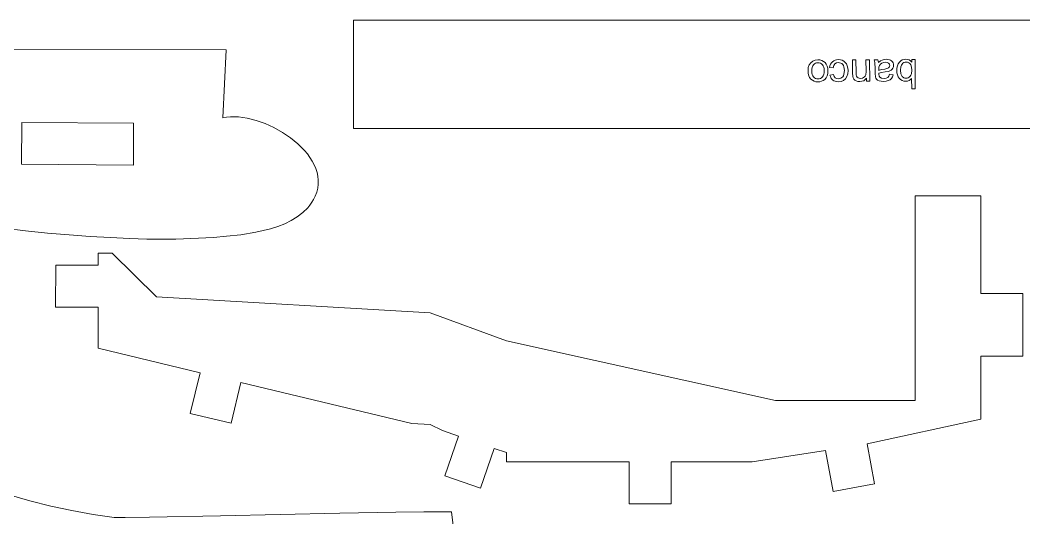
# Model space of a CAD drawing. Header units: centimetres. Extents: x -43.9 to 43.9, y -33.6 to 33.6.
# Drawn here: x 15.7 to 22.96, y -15.05 to -11.45 of the extents above; entities that cross this region are included whole.
import ezdxf

# ---------------------------------------------------------------- set-up
doc = ezdxf.new("R2010")
doc.units = ezdxf.units.CM
doc.header["$MEASUREMENT"] = 0
doc.layers.add('Camada 1', color=7, linetype='Continuous')

msp = doc.modelspace()

# ---------------------------------------------------------------- linework, layer by layer
at = {"layer": 'Camada 1', "color": 3, "lineweight": 9}
for points in [[(18.10866, -11.44953), (18.10866, -11.44953), (26.05467, -11.44955), (26.05467, -11.44955)], [(18.10866, -12.23492), (18.10866, -12.23492), (18.10866, -11.44953), (18.10866, -11.44953)], [(17.1878, -11.66483), (17.1878, -11.66483), (14.66732, -11.66026), (14.66732, -11.66026)], [(17.16448, -12.15666), (17.16448, -12.15666), (17.1878, -11.66483), (17.1878, -11.66483)], [(17.19102, -12.152), (17.19102, -12.152), (17.16448, -12.15666), (17.16448, -12.15666)], [(17.21891, -12.14952), (17.21891, -12.14952), (17.19102, -12.152), (17.19102, -12.152)], [(17.24794, -12.14912), (17.24794, -12.14912), (17.21891, -12.14952), (17.21891, -12.14952)], [(17.27798, -12.15077), (17.27798, -12.15077), (17.24794, -12.14912), (17.24794, -12.14912)], [(17.34032, -12.15982), (17.34032, -12.15982), (17.27798, -12.15077), (17.27798, -12.15077)], [(17.40461, -12.17611), (17.40461, -12.17611), (17.34032, -12.15982), (17.34032, -12.15982)], [(17.46946, -12.19906), (17.46946, -12.19906), (17.40461, -12.17611), (17.40461, -12.17611)], [(17.53353, -12.22807), (17.53353, -12.22807), (17.46946, -12.19906), (17.46946, -12.19906)], [(17.59546, -12.26258), (17.59546, -12.26258), (17.53353, -12.22807), (17.53353, -12.22807)], [(17.65389, -12.30199), (17.65389, -12.30199), (17.59546, -12.26258), (17.59546, -12.26258)], [(26.05467, -12.23492), (26.05467, -12.23492), (18.10866, -12.23492), (18.10866, -12.23492)], [(17.70746, -12.34575), (17.70746, -12.34575), (17.65389, -12.30199), (17.65389, -12.30199)], [(17.73201, -12.36906), (17.73201, -12.36906), (17.70746, -12.34575), (17.70746, -12.34575)], [(17.75483, -12.39325), (17.75483, -12.39325), (17.73201, -12.36906), (17.73201, -12.36906)], [(17.77577, -12.41822), (17.77577, -12.41822), (17.75483, -12.39325), (17.75483, -12.39325)], [(17.79464, -12.44392), (17.79464, -12.44392), (17.77577, -12.41822), (17.77577, -12.41822)], [(17.81128, -12.47026), (17.81128, -12.47026), (17.79464, -12.44392), (17.79464, -12.44392)], [(17.82552, -12.49719), (17.82552, -12.49719), (17.81128, -12.47026), (17.81128, -12.47026)], [(17.83719, -12.5246), (17.83719, -12.5246), (17.82552, -12.49719), (17.82552, -12.49719)], [(17.84612, -12.55245), (17.84612, -12.55245), (17.83719, -12.5246), (17.83719, -12.5246)], [(17.85214, -12.58067), (17.85214, -12.58067), (17.84612, -12.55245), (17.84612, -12.55245)], [(17.85509, -12.60917), (17.85509, -12.60917), (17.85214, -12.58067), (17.85214, -12.58067)], [(17.85479, -12.63787), (17.85479, -12.63787), (17.85509, -12.60917), (17.85509, -12.60917)], [(17.8327, -12.72454), (17.8327, -12.72454), (17.84376, -12.69563), (17.84376, -12.69563)], [(17.84376, -12.69563), (17.84376, -12.69563), (17.85107, -12.66671), (17.85107, -12.66671)], [(17.85107, -12.66671), (17.85107, -12.66671), (17.85479, -12.63787), (17.85479, -12.63787)], [(17.79402, -12.78933), (17.79402, -12.78933), (17.80841, -12.76898), (17.80841, -12.76898)], [(17.80841, -12.76898), (17.80841, -12.76898), (17.82132, -12.7474), (17.82132, -12.7474)], [(17.82132, -12.7474), (17.82132, -12.7474), (17.8327, -12.72454), (17.8327, -12.72454)], [(22.17233, -12.7223), (22.17233, -12.7223), (22.17172, -14.20436), (22.17172, -14.20436)], [(22.64695, -12.72245), (22.64695, -12.72245), (22.17233, -12.7223), (22.17233, -12.7223)], [(22.64664, -13.42817), (22.64664, -13.42817), (22.64695, -12.72245), (22.64695, -12.72245)], [(17.70288, -12.87402), (17.70288, -12.87402), (17.74285, -12.84341), (17.74285, -12.84341)], [(17.74285, -12.84341), (17.74285, -12.84341), (17.77824, -12.80849), (17.77824, -12.80849)], [(17.77824, -12.80849), (17.77824, -12.80849), (17.79402, -12.78933), (17.79402, -12.78933)], [(17.6117, -12.92369), (17.6117, -12.92369), (17.65894, -12.90068), (17.65894, -12.90068)], [(17.65894, -12.90068), (17.65894, -12.90068), (17.70288, -12.87402), (17.70288, -12.87402)], [(15.58028, -12.95655), (15.58028, -12.95655), (15.73844, -12.97529), (15.73844, -12.97529)], [(15.73844, -12.97529), (15.73844, -12.97529), (15.89697, -12.99141), (15.89697, -12.99141)], [(15.89697, -12.99141), (15.89697, -12.99141), (16.0536, -13.00497), (16.0536, -13.00497)], [(17.29428, -13.00322), (17.29428, -13.00322), (17.4023, -12.98572), (17.4023, -12.98572)], [(17.4023, -12.98572), (17.4023, -12.98572), (17.45644, -12.97408), (17.45644, -12.97408)], [(17.45644, -12.97408), (17.45644, -12.97408), (17.5098, -12.96007), (17.5098, -12.96007)], [(17.5098, -12.96007), (17.5098, -12.96007), (17.56177, -12.94338), (17.56177, -12.94338)], [(17.56177, -12.94338), (17.56177, -12.94338), (17.6117, -12.92369), (17.6117, -12.92369)], [(16.0536, -13.00497), (16.0536, -13.00497), (16.20604, -13.01604), (16.20604, -13.01604)], [(16.20604, -13.01604), (16.20604, -13.01604), (16.35198, -13.02468), (16.35198, -13.02468)], [(16.35198, -13.02468), (16.35198, -13.02468), (16.48916, -13.03095), (16.48916, -13.03095)], [(16.48916, -13.03095), (16.48916, -13.03095), (16.61528, -13.0349), (16.61528, -13.0349)], [(16.61528, -13.0349), (16.61528, -13.0349), (16.72804, -13.0366), (16.72804, -13.0366)], [(16.72804, -13.0366), (16.72804, -13.0366), (16.82517, -13.0361), (16.82517, -13.0361)], [(16.82517, -13.0361), (16.82517, -13.0361), (17.09705, -13.02401), (17.09705, -13.02401)], [(17.09705, -13.02401), (17.09705, -13.02401), (17.19083, -13.01512), (17.19083, -13.01512)], [(17.19083, -13.01512), (17.19083, -13.01512), (17.29428, -13.00322), (17.29428, -13.00322)], [(16.26279, -13.13773), (16.26279, -13.13773), (16.26224, -13.22378), (16.26224, -13.22378)], [(16.3639, -13.13776), (16.3639, -13.13776), (16.26279, -13.13773), (16.26279, -13.13773)], [(16.68403, -13.45399), (16.68403, -13.45399), (16.3639, -13.13776), (16.3639, -13.13776)], [(15.95583, -13.22368), (15.95583, -13.22368), (15.95539, -13.52821), (15.95539, -13.52821)], [(16.26224, -13.22378), (16.26224, -13.22378), (15.95583, -13.22368), (15.95583, -13.22368)], [(22.95009, -13.42827), (22.95009, -13.42827), (22.64664, -13.42817), (22.64664, -13.42817)], [(22.94989, -13.88344), (22.94989, -13.88344), (22.95009, -13.42827), (22.95009, -13.42827)], [(18.66319, -13.56857), (18.66319, -13.56857), (16.68403, -13.45399), (16.68403, -13.45399)], [(15.95539, -13.52821), (15.95539, -13.52821), (16.26177, -13.52831), (16.26177, -13.52831)], [(16.26177, -13.52831), (16.26177, -13.52831), (16.26171, -13.82493), (16.26171, -13.82493)], [(19.21561, -13.77147), (19.21561, -13.77147), (18.66319, -13.56857), (18.66319, -13.56857)], [(21.16026, -14.20404), (21.16026, -14.20404), (19.21561, -13.77147), (19.21561, -13.77147)], [(16.26171, -13.82493), (16.26171, -13.82493), (16.99974, -14.00366), (16.99974, -14.00366)], [(22.64625, -14.33851), (22.64625, -14.33851), (22.64645, -13.88335), (22.64645, -13.88335)], [(22.64645, -13.88335), (22.64645, -13.88335), (22.94989, -13.88344), (22.94989, -13.88344)], [(16.99974, -14.00366), (16.99974, -14.00366), (16.9289, -14.2987), (16.9289, -14.2987)], [(17.22417, -14.36872), (17.22417, -14.36872), (17.29479, -14.07451), (17.29479, -14.07451)], [(17.29479, -14.07451), (17.29479, -14.07451), (18.53093, -14.3701), (18.53093, -14.3701)], [(22.17172, -14.20436), (22.17172, -14.20436), (21.16026, -14.20404), (21.16026, -14.20404)], [(16.9289, -14.2987), (16.9289, -14.2987), (17.22417, -14.36872), (17.22417, -14.36872)], [(18.53093, -14.3701), (18.53093, -14.3701), (18.66296, -14.37774), (18.66296, -14.37774)], [(21.82368, -14.51797), (21.82368, -14.51797), (22.64625, -14.33851), (22.64625, -14.33851)], [(18.66296, -14.37774), (18.66296, -14.37774), (18.75208, -14.42121), (18.75208, -14.42121)], [(18.75208, -14.42121), (18.75208, -14.42121), (18.8679, -14.46107), (18.8679, -14.46107)], [(18.8679, -14.46107), (18.8679, -14.46107), (18.76917, -14.74799), (18.76917, -14.74799)], [(21.8777, -14.80771), (21.8777, -14.80771), (21.82368, -14.51797), (21.82368, -14.51797)], [(19.02844, -14.8372), (19.02844, -14.8372), (19.12718, -14.55029), (19.12718, -14.55029)], [(19.12718, -14.55029), (19.12718, -14.55029), (19.21536, -14.58064), (19.21536, -14.58064)], [(19.21536, -14.58064), (19.21536, -14.58064), (19.21606, -14.64753), (19.21606, -14.64753)], [(20.99156, -14.6481), (20.99156, -14.6481), (21.52384, -14.56537), (21.52384, -14.56537)], [(21.52384, -14.56537), (21.52384, -14.56537), (21.57945, -14.86351), (21.57945, -14.86351)], [(19.21606, -14.64753), (19.21606, -14.64753), (20.10381, -14.64781), (20.10381, -14.64781)], [(20.10381, -14.64781), (20.10381, -14.64781), (20.1037, -14.95124), (20.1037, -14.95124)], [(20.40714, -14.95134), (20.40714, -14.95134), (20.40724, -14.64791), (20.40724, -14.64791)], [(20.40724, -14.64791), (20.40724, -14.64791), (20.99156, -14.6481), (20.99156, -14.6481)], [(18.76917, -14.74799), (18.76917, -14.74799), (19.02844, -14.8372), (19.02844, -14.8372)], [(21.57945, -14.86351), (21.57945, -14.86351), (21.8777, -14.80771), (21.8777, -14.80771)], [(15.76867, -14.92921), (15.76867, -14.92921), (15.618, -14.88574), (15.618, -14.88574)], [(15.92062, -14.96775), (15.92062, -14.96775), (15.76867, -14.92921), (15.76867, -14.92921)], [(20.1037, -14.95124), (20.1037, -14.95124), (20.40714, -14.95134), (20.40714, -14.95134)], [(16.07321, -15.00094), (16.07321, -15.00094), (15.92062, -14.96775), (15.92062, -14.96775)], [(16.22582, -15.02836), (16.22582, -15.02836), (16.07321, -15.00094), (16.07321, -15.00094)], [(18.01174, -15.02018), (18.01174, -15.02018), (17.14822, -15.03906), (17.14822, -15.03906)], [(18.41531, -15.01307), (18.41531, -15.01307), (18.01174, -15.02018), (18.01174, -15.02018)], [(18.6171, -15.01038), (18.6171, -15.01038), (18.41531, -15.01307), (18.41531, -15.01307)], [(18.8189, -15.00941), (18.8189, -15.00941), (18.6171, -15.01038), (18.6171, -15.01038)], [(18.89225, -15.61336), (18.89225, -15.61336), (18.8189, -15.00941), (18.8189, -15.00941)], [(16.37781, -15.04962), (16.37781, -15.04962), (16.22582, -15.02836), (16.22582, -15.02836)], [(16.45864, -15.05068), (16.45864, -15.05068), (16.37781, -15.04962), (16.37781, -15.04962)], [(16.6336, -15.04871), (16.6336, -15.04871), (16.45864, -15.05068), (16.45864, -15.05068)], [(17.14822, -15.03906), (17.14822, -15.03906), (16.6336, -15.04871), (16.6336, -15.04871)]]:
    msp.add_open_spline(points, degree=3, dxfattribs=at)
at = {"layer": 'Camada 1', "color": 1, "lineweight": 9}
for points in [[(21.40525, -11.77329), (21.40525, -11.77329), (21.41604, -11.75817), (21.41604, -11.75817)], [(21.41604, -11.75817), (21.41604, -11.75817), (21.43091, -11.74681), (21.43091, -11.74681)], [(21.43091, -11.74681), (21.43091, -11.74681), (21.44856, -11.73966), (21.44856, -11.73966)], [(21.44856, -11.73966), (21.44856, -11.73966), (21.4678, -11.73718), (21.4678, -11.73718)], [(21.4587, -11.75945), (21.4587, -11.75945), (21.45026, -11.76224), (21.45026, -11.76224)], [(21.46797, -11.75846), (21.46797, -11.75846), (21.4587, -11.75945), (21.4587, -11.75945)], [(21.4678, -11.73718), (21.4678, -11.73718), (21.48313, -11.73836), (21.48313, -11.73836)], [(21.47733, -11.7593), (21.47733, -11.7593), (21.46797, -11.75846), (21.46797, -11.75846)], [(21.48587, -11.76198), (21.48587, -11.76198), (21.47733, -11.7593), (21.47733, -11.7593)], [(21.48313, -11.73836), (21.48313, -11.73836), (21.49693, -11.74211), (21.49693, -11.74211)], [(21.49693, -11.74211), (21.49693, -11.74211), (21.50921, -11.74845), (21.50921, -11.74845)], [(21.50921, -11.74845), (21.50921, -11.74845), (21.51998, -11.75739), (21.51998, -11.75739)], [(21.51998, -11.75739), (21.51998, -11.75739), (21.52875, -11.76875), (21.52875, -11.76875)], [(21.55974, -11.76899), (21.55974, -11.76899), (21.56582, -11.75941), (21.56582, -11.75941)], [(21.56582, -11.75941), (21.56582, -11.75941), (21.57354, -11.75122), (21.57354, -11.75122)], [(21.57354, -11.75122), (21.57354, -11.75122), (21.58259, -11.74468), (21.58259, -11.74468)], [(21.58259, -11.74468), (21.58259, -11.74468), (21.59264, -11.73998), (21.59264, -11.73998)], [(21.60212, -11.7598), (21.60212, -11.7598), (21.59069, -11.76692), (21.59069, -11.76692)], [(21.59264, -11.73998), (21.59264, -11.73998), (21.60369, -11.73712), (21.60369, -11.73712)], [(21.61615, -11.75738), (21.61615, -11.75738), (21.60212, -11.7598), (21.60212, -11.7598)], [(21.60369, -11.73712), (21.60369, -11.73712), (21.61572, -11.7361), (21.61572, -11.7361)], [(21.61572, -11.7361), (21.61572, -11.7361), (21.63065, -11.73728), (21.63065, -11.73728)], [(21.6252, -11.75819), (21.6252, -11.75819), (21.61615, -11.75738), (21.61615, -11.75738)], [(21.63339, -11.76076), (21.63339, -11.76076), (21.6252, -11.75819), (21.6252, -11.75819)], [(21.63065, -11.73728), (21.63065, -11.73728), (21.64405, -11.74104), (21.64405, -11.74104)], [(21.6407, -11.76506), (21.6407, -11.76506), (21.63339, -11.76076), (21.63339, -11.76076)], [(21.64405, -11.74104), (21.64405, -11.74104), (21.65594, -11.74737), (21.65594, -11.74737)], [(21.65594, -11.74737), (21.65594, -11.74737), (21.66631, -11.75627), (21.66631, -11.75627)], [(21.66631, -11.75627), (21.66631, -11.75627), (21.67475, -11.76759), (21.67475, -11.76759)], [(21.71753, -11.73861), (21.71753, -11.73861), (21.74351, -11.73842), (21.74351, -11.73842)], [(21.71821, -11.83274), (21.71821, -11.83274), (21.71753, -11.73861), (21.71753, -11.73861)], [(21.74351, -11.73842), (21.74351, -11.73842), (21.7442, -11.83155), (21.7442, -11.83155)], [(21.81586, -11.7379), (21.81586, -11.7379), (21.84185, -11.73772), (21.84185, -11.73772)], [(21.81647, -11.82153), (21.81647, -11.82153), (21.81586, -11.7379), (21.81586, -11.7379)], [(21.84185, -11.73772), (21.84185, -11.73772), (21.84298, -11.89099), (21.84298, -11.89099)], [(21.87381, -11.73747), (21.87381, -11.73747), (21.90098, -11.73728), (21.90098, -11.73728)], [(21.88029, -11.75594), (21.88029, -11.75594), (21.87381, -11.73747), (21.87381, -11.73747)], [(21.88225, -11.80166), (21.88225, -11.80166), (21.88029, -11.75594), (21.88029, -11.75594)], [(21.90098, -11.73728), (21.90098, -11.73728), (21.90614, -11.75644), (21.90614, -11.75644)], [(21.90614, -11.75644), (21.90614, -11.75644), (21.92026, -11.74583), (21.92026, -11.74583)], [(21.92975, -11.76074), (21.92975, -11.76074), (21.91966, -11.76853), (21.91966, -11.76853)], [(21.92026, -11.74583), (21.92026, -11.74583), (21.93388, -11.73886), (21.93388, -11.73886)], [(21.94225, -11.75573), (21.94225, -11.75573), (21.92975, -11.76074), (21.92975, -11.76074)], [(21.93388, -11.73886), (21.93388, -11.73886), (21.94769, -11.73496), (21.94769, -11.73496)], [(21.95643, -11.754), (21.95643, -11.754), (21.94225, -11.75573), (21.94225, -11.75573)], [(21.94769, -11.73496), (21.94769, -11.73496), (21.96253, -11.73358), (21.96253, -11.73358)], [(21.96976, -11.75564), (21.96976, -11.75564), (21.95643, -11.754), (21.95643, -11.754)], [(21.96253, -11.73358), (21.96253, -11.73358), (21.98488, -11.73649), (21.98488, -11.73649)], [(21.97951, -11.76073), (21.97951, -11.76073), (21.96976, -11.75564), (21.96976, -11.75564)], [(21.98547, -11.76842), (21.98547, -11.76842), (21.97951, -11.76073), (21.97951, -11.76073)], [(21.98488, -11.73649), (21.98488, -11.73649), (21.99389, -11.74026), (21.99389, -11.74026)], [(21.99389, -11.74026), (21.99389, -11.74026), (22.00146, -11.74561), (22.00146, -11.74561)], [(22.00146, -11.74561), (22.00146, -11.74561), (22.00744, -11.75213), (22.00744, -11.75213)], [(22.00744, -11.75213), (22.00744, -11.75213), (22.01175, -11.75952), (22.01175, -11.75952)], [(22.01175, -11.75952), (22.01175, -11.75952), (22.01436, -11.76778), (22.01436, -11.76778)], [(22.04893, -11.76624), (22.04893, -11.76624), (22.05735, -11.75434), (22.05735, -11.75434)], [(22.05735, -11.75434), (22.05735, -11.75434), (22.0675, -11.74488), (22.0675, -11.74488)], [(22.0675, -11.74488), (22.0675, -11.74488), (22.07863, -11.73809), (22.07863, -11.73809)], [(22.07863, -11.73809), (22.07863, -11.73809), (22.09075, -11.73398), (22.09075, -11.73398)], [(22.09041, -11.75761), (22.09041, -11.75761), (22.08339, -11.76228), (22.08339, -11.76228)], [(22.09804, -11.75478), (22.09804, -11.75478), (22.09041, -11.75761), (22.09041, -11.75761)], [(22.09075, -11.73398), (22.09075, -11.73398), (22.10388, -11.73254), (22.10388, -11.73254)], [(22.10626, -11.75379), (22.10626, -11.75379), (22.09804, -11.75478), (22.09804, -11.75478)], [(22.10388, -11.73254), (22.10388, -11.73254), (22.11671, -11.73386), (22.11671, -11.73386)], [(22.11617, -11.75498), (22.11617, -11.75498), (22.10626, -11.75379), (22.10626, -11.75379)], [(22.12501, -11.75867), (22.12501, -11.75867), (22.11617, -11.75498), (22.11617, -11.75498)], [(22.11671, -11.73386), (22.11671, -11.73386), (22.12811, -11.73801), (22.12811, -11.73801)], [(22.1328, -11.76487), (22.1328, -11.76487), (22.12501, -11.75867), (22.12501, -11.75867)], [(22.12811, -11.73801), (22.12811, -11.73801), (22.13806, -11.74499), (22.13806, -11.74499)], [(22.13806, -11.74499), (22.13806, -11.74499), (22.14658, -11.75478), (22.14658, -11.75478)], [(22.14645, -11.73549), (22.14645, -11.73549), (22.17065, -11.73531), (22.17065, -11.73531)], [(22.14658, -11.75478), (22.14658, -11.75478), (22.14645, -11.73549), (22.14645, -11.73549)], [(22.17065, -11.73531), (22.17065, -11.73531), (22.1722, -11.94678), (22.1722, -11.94678)], [(21.39673, -11.81977), (21.39673, -11.81977), (21.39876, -11.79339), (21.39876, -11.79339)], [(21.39811, -11.83698), (21.39811, -11.83698), (21.39673, -11.81977), (21.39673, -11.81977)], [(21.39876, -11.79339), (21.39876, -11.79339), (21.40525, -11.77329), (21.40525, -11.77329)], [(21.424, -11.80412), (21.424, -11.80412), (21.42331, -11.81818), (21.42331, -11.81818)], [(21.42331, -11.81818), (21.42331, -11.81818), (21.42421, -11.8315), (21.42421, -11.8315)], [(21.42632, -11.79196), (21.42632, -11.79196), (21.424, -11.80412), (21.424, -11.80412)], [(21.42421, -11.8315), (21.42421, -11.8315), (21.42672, -11.84308), (21.42672, -11.84308)], [(21.43026, -11.7817), (21.43026, -11.7817), (21.42632, -11.79196), (21.42632, -11.79196)], [(21.43583, -11.77336), (21.43583, -11.77336), (21.43026, -11.7817), (21.43026, -11.7817)], [(21.44263, -11.76688), (21.44263, -11.76688), (21.43583, -11.77336), (21.43583, -11.77336)], [(21.45026, -11.76224), (21.45026, -11.76224), (21.44263, -11.76688), (21.44263, -11.76688)], [(21.49359, -11.76648), (21.49359, -11.76648), (21.48587, -11.76198), (21.48587, -11.76198)], [(21.5005, -11.77282), (21.5005, -11.77282), (21.49359, -11.76648), (21.49359, -11.76648)], [(21.50618, -11.78099), (21.50618, -11.78099), (21.5005, -11.77282), (21.5005, -11.77282)], [(21.51027, -11.79103), (21.51027, -11.79103), (21.50618, -11.78099), (21.50618, -11.78099)], [(21.51276, -11.80293), (21.51276, -11.80293), (21.51027, -11.79103), (21.51027, -11.79103)], [(21.51064, -11.84234), (21.51064, -11.84234), (21.51296, -11.83043), (21.51296, -11.83043)], [(21.51366, -11.81669), (21.51366, -11.81669), (21.51276, -11.80293), (21.51276, -11.80293)], [(21.51296, -11.83043), (21.51296, -11.83043), (21.51366, -11.81669), (21.51366, -11.81669)], [(21.52875, -11.76875), (21.52875, -11.76875), (21.53505, -11.7824), (21.53505, -11.7824)], [(21.53505, -11.7824), (21.53505, -11.7824), (21.53888, -11.79834), (21.53888, -11.79834)], [(21.53888, -11.79834), (21.53888, -11.79834), (21.54025, -11.81654), (21.54025, -11.81654)], [(21.54025, -11.81654), (21.54025, -11.81654), (21.53892, -11.83642), (21.53892, -11.83642)], [(21.55248, -11.79239), (21.55248, -11.79239), (21.5553, -11.77997), (21.5553, -11.77997)], [(21.5779, -11.79574), (21.5779, -11.79574), (21.55248, -11.79239), (21.55248, -11.79239)], [(21.5553, -11.77997), (21.5553, -11.77997), (21.55974, -11.76899), (21.55974, -11.76899)], [(21.58239, -11.77882), (21.58239, -11.77882), (21.5779, -11.79574), (21.5779, -11.79574)], [(21.59069, -11.76692), (21.59069, -11.76692), (21.58239, -11.77882), (21.58239, -11.77882)], [(21.64712, -11.77112), (21.64712, -11.77112), (21.6407, -11.76506), (21.6407, -11.76506)], [(21.65235, -11.77912), (21.65235, -11.77912), (21.64712, -11.77112), (21.64712, -11.77112)], [(21.65612, -11.78923), (21.65612, -11.78923), (21.65235, -11.77912), (21.65235, -11.77912)], [(21.65927, -11.81583), (21.65927, -11.81583), (21.65612, -11.78923), (21.65612, -11.78923)], [(21.65639, -11.84215), (21.65639, -11.84215), (21.65927, -11.81583), (21.65927, -11.81583)], [(21.67475, -11.76759), (21.67475, -11.76759), (21.68082, -11.78113), (21.68082, -11.78113)], [(21.68082, -11.78113), (21.68082, -11.78113), (21.68451, -11.7969), (21.68451, -11.7969)], [(21.68584, -11.8149), (21.68584, -11.8149), (21.68395, -11.83814), (21.68395, -11.83814)], [(21.68451, -11.7969), (21.68451, -11.7969), (21.68584, -11.8149), (21.68584, -11.8149)], [(21.71983, -11.85797), (21.71983, -11.85797), (21.71821, -11.83274), (21.71821, -11.83274)], [(21.7442, -11.83155), (21.7442, -11.83155), (21.74504, -11.84542), (21.74504, -11.84542)], [(21.81366, -11.84623), (21.81366, -11.84623), (21.81647, -11.82153), (21.81647, -11.82153)], [(21.88249, -11.83611), (21.88249, -11.83611), (21.88225, -11.80166), (21.88225, -11.80166)], [(21.90871, -11.80457), (21.90871, -11.80457), (21.90862, -11.81401), (21.90862, -11.81401)], [(21.90862, -11.81401), (21.90862, -11.81401), (21.92631, -11.80857), (21.92631, -11.80857)], [(21.90964, -11.78957), (21.90964, -11.78957), (21.90871, -11.80457), (21.90871, -11.80457)], [(21.92791, -11.82943), (21.92791, -11.82943), (21.90892, -11.83439), (21.90892, -11.83439)], [(21.91269, -11.77869), (21.91269, -11.77869), (21.90964, -11.78957), (21.90964, -11.78957)], [(21.91966, -11.76853), (21.91966, -11.76853), (21.91269, -11.77869), (21.91269, -11.77869)], [(21.92631, -11.80857), (21.92631, -11.80857), (21.95107, -11.80396), (21.95107, -11.80396)], [(21.95521, -11.82513), (21.95521, -11.82513), (21.92791, -11.82943), (21.92791, -11.82943)], [(21.95107, -11.80396), (21.95107, -11.80396), (21.97378, -11.79861), (21.97378, -11.79861)], [(21.97832, -11.82108), (21.97832, -11.82108), (21.95521, -11.82513), (21.95521, -11.82513)], [(21.97378, -11.79861), (21.97378, -11.79861), (21.97963, -11.79504), (21.97963, -11.79504)], [(21.99697, -11.81243), (21.99697, -11.81243), (21.97832, -11.82108), (21.97832, -11.82108)], [(21.97963, -11.79504), (21.97963, -11.79504), (21.98396, -11.79017), (21.98396, -11.79017)], [(21.98396, -11.79017), (21.98396, -11.79017), (21.98664, -11.78432), (21.98664, -11.78432)], [(21.98751, -11.77786), (21.98751, -11.77786), (21.98547, -11.76842), (21.98547, -11.76842)], [(21.98664, -11.78432), (21.98664, -11.78432), (21.98751, -11.77786), (21.98751, -11.77786)], [(22.00441, -11.80587), (22.00441, -11.80587), (21.99697, -11.81243), (21.99697, -11.81243)], [(22.01029, -11.79747), (22.01029, -11.79747), (22.00441, -11.80587), (22.00441, -11.80587)], [(22.01406, -11.78766), (22.01406, -11.78766), (22.01029, -11.79747), (22.01029, -11.79747)], [(22.01527, -11.7769), (22.01527, -11.7769), (22.01406, -11.78766), (22.01406, -11.78766)], [(22.01436, -11.76778), (22.01436, -11.76778), (22.01527, -11.7769), (22.01527, -11.7769)], [(22.03833, -11.81525), (22.03833, -11.81525), (22.03942, -11.79669), (22.03942, -11.79669)], [(22.03961, -11.83127), (22.03961, -11.83127), (22.03833, -11.81525), (22.03833, -11.81525)], [(22.03942, -11.79669), (22.03942, -11.79669), (22.04295, -11.78035), (22.04295, -11.78035)], [(22.04319, -11.84626), (22.04319, -11.84626), (22.03961, -11.83127), (22.03961, -11.83127)], [(22.04295, -11.78035), (22.04295, -11.78035), (22.04893, -11.76624), (22.04893, -11.76624)], [(22.06781, -11.78723), (22.06781, -11.78723), (22.0649, -11.81287), (22.0649, -11.81287)], [(22.0649, -11.81287), (22.0649, -11.81287), (22.06805, -11.83888), (22.06805, -11.83888)], [(22.07162, -11.77711), (22.07162, -11.77711), (22.06781, -11.78723), (22.06781, -11.78723)], [(22.07699, -11.76879), (22.07699, -11.76879), (22.07162, -11.77711), (22.07162, -11.77711)], [(22.08339, -11.76228), (22.08339, -11.76228), (22.07699, -11.76879), (22.07699, -11.76879)], [(22.13953, -11.77358), (22.13953, -11.77358), (22.1328, -11.76487), (22.1328, -11.76487)], [(22.14526, -11.7896), (22.14526, -11.7896), (22.13953, -11.77358), (22.13953, -11.77358)], [(22.14438, -11.83794), (22.14438, -11.83794), (22.1473, -11.81325), (22.1473, -11.81325)], [(22.1473, -11.81325), (22.1473, -11.81325), (22.14526, -11.7896), (22.14526, -11.7896)], [(21.40198, -11.8522), (21.40198, -11.8522), (21.39811, -11.83698), (21.39811, -11.83698)], [(21.40835, -11.86543), (21.40835, -11.86543), (21.40198, -11.8522), (21.40198, -11.8522)], [(21.41719, -11.87666), (21.41719, -11.87666), (21.40835, -11.86543), (21.40835, -11.86543)], [(21.42801, -11.88562), (21.42801, -11.88562), (21.41719, -11.87666), (21.41719, -11.87666)], [(21.42672, -11.84308), (21.42672, -11.84308), (21.43085, -11.85291), (21.43085, -11.85291)], [(21.44025, -11.892), (21.44025, -11.892), (21.42801, -11.88562), (21.42801, -11.88562)], [(21.43085, -11.85291), (21.43085, -11.85291), (21.43658, -11.86101), (21.43658, -11.86101)], [(21.43658, -11.86101), (21.43658, -11.86101), (21.44347, -11.86737), (21.44347, -11.86737)], [(21.45391, -11.89578), (21.45391, -11.89578), (21.44025, -11.892), (21.44025, -11.892)], [(21.44347, -11.86737), (21.44347, -11.86737), (21.45114, -11.87188), (21.45114, -11.87188)], [(21.45114, -11.87188), (21.45114, -11.87188), (21.45959, -11.87456), (21.45959, -11.87456)], [(21.46898, -11.89696), (21.46898, -11.89696), (21.45391, -11.89578), (21.45391, -11.89578)], [(21.45959, -11.87456), (21.45959, -11.87456), (21.46881, -11.8754), (21.46881, -11.8754)], [(21.46881, -11.8754), (21.46881, -11.8754), (21.47815, -11.87442), (21.47815, -11.87442)], [(21.48264, -11.89581), (21.48264, -11.89581), (21.46898, -11.89696), (21.46898, -11.89696)], [(21.47815, -11.87442), (21.47815, -11.87442), (21.48666, -11.87164), (21.48666, -11.87164)], [(21.49521, -11.89254), (21.49521, -11.89254), (21.48264, -11.89581), (21.48264, -11.89581)], [(21.48666, -11.87164), (21.48666, -11.87164), (21.49431, -11.86705), (21.49431, -11.86705)], [(21.49431, -11.86705), (21.49431, -11.86705), (21.50114, -11.86064), (21.50114, -11.86064)], [(21.50668, -11.88715), (21.50668, -11.88715), (21.49521, -11.89254), (21.49521, -11.89254)], [(21.50114, -11.86064), (21.50114, -11.86064), (21.5067, -11.85241), (21.5067, -11.85241)], [(21.51703, -11.87964), (21.51703, -11.87964), (21.50668, -11.88715), (21.50668, -11.88715)], [(21.5067, -11.85241), (21.5067, -11.85241), (21.51064, -11.84234), (21.51064, -11.84234)], [(21.5273, -11.86796), (21.5273, -11.86796), (21.51703, -11.87964), (21.51703, -11.87964)], [(21.5346, -11.85355), (21.5346, -11.85355), (21.5273, -11.86796), (21.5273, -11.86796)], [(21.53892, -11.83642), (21.53892, -11.83642), (21.5346, -11.85355), (21.5346, -11.85355)], [(21.55524, -11.84789), (21.55524, -11.84789), (21.58032, -11.84388), (21.58032, -11.84388)], [(21.55825, -11.8588), (21.55825, -11.8588), (21.55524, -11.84789), (21.55524, -11.84789)], [(21.56269, -11.86839), (21.56269, -11.86839), (21.55825, -11.8588), (21.55825, -11.8588)], [(21.56856, -11.87666), (21.56856, -11.87666), (21.56269, -11.86839), (21.56269, -11.86839)], [(21.57583, -11.88358), (21.57583, -11.88358), (21.56856, -11.87666), (21.56856, -11.87666)], [(21.58435, -11.88904), (21.58435, -11.88904), (21.57583, -11.88358), (21.57583, -11.88358)], [(21.58032, -11.84388), (21.58032, -11.84388), (21.58541, -11.85736), (21.58541, -11.85736)], [(21.594, -11.89291), (21.594, -11.89291), (21.58435, -11.88904), (21.58435, -11.88904)], [(21.58541, -11.85736), (21.58541, -11.85736), (21.59329, -11.86701), (21.59329, -11.86701)], [(21.59329, -11.86701), (21.59329, -11.86701), (21.60344, -11.87277), (21.60344, -11.87277)], [(21.61668, -11.89588), (21.61668, -11.89588), (21.594, -11.89291), (21.594, -11.89291)], [(21.60344, -11.87277), (21.60344, -11.87277), (21.61549, -11.87463), (21.61549, -11.87463)], [(21.61549, -11.87463), (21.61549, -11.87463), (21.62485, -11.87369), (21.62485, -11.87369)], [(21.63569, -11.89342), (21.63569, -11.89342), (21.61668, -11.89588), (21.61668, -11.89588)], [(21.62485, -11.87369), (21.62485, -11.87369), (21.63326, -11.87099), (21.63326, -11.87099)], [(21.63326, -11.87099), (21.63326, -11.87099), (21.64076, -11.86655), (21.64076, -11.86655)], [(21.65313, -11.88631), (21.65313, -11.88631), (21.63569, -11.89342), (21.63569, -11.89342)], [(21.64076, -11.86655), (21.64076, -11.86655), (21.64734, -11.86036), (21.64734, -11.86036)], [(21.64734, -11.86036), (21.64734, -11.86036), (21.65263, -11.85227), (21.65263, -11.85227)], [(21.65263, -11.85227), (21.65263, -11.85227), (21.65639, -11.84215), (21.65639, -11.84215)], [(21.66771, -11.87463), (21.66771, -11.87463), (21.65313, -11.88631), (21.65313, -11.88631)], [(21.67794, -11.85832), (21.67794, -11.85832), (21.66771, -11.87463), (21.66771, -11.87463)], [(21.68395, -11.83814), (21.68395, -11.83814), (21.67794, -11.85832), (21.67794, -11.85832)], [(21.72307, -11.86828), (21.72307, -11.86828), (21.71983, -11.85797), (21.71983, -11.85797)], [(21.72804, -11.87707), (21.72804, -11.87707), (21.72307, -11.86828), (21.72307, -11.86828)], [(21.73531, -11.8843), (21.73531, -11.8843), (21.72804, -11.87707), (21.72804, -11.87707)], [(21.7455, -11.88997), (21.7455, -11.88997), (21.73531, -11.8843), (21.73531, -11.8843)], [(21.74504, -11.84542), (21.74504, -11.84542), (21.74737, -11.85527), (21.74737, -11.85527)], [(21.75769, -11.89361), (21.75769, -11.89361), (21.7455, -11.88997), (21.7455, -11.88997)], [(21.74737, -11.85527), (21.74737, -11.85527), (21.75163, -11.86227), (21.75163, -11.86227)], [(21.75163, -11.86227), (21.75163, -11.86227), (21.7582, -11.86772), (21.7582, -11.86772)], [(21.77099, -11.89476), (21.77099, -11.89476), (21.75769, -11.89361), (21.75769, -11.89361)], [(21.7582, -11.86772), (21.7582, -11.86772), (21.76659, -11.87116), (21.76659, -11.87116)], [(21.76659, -11.87116), (21.76659, -11.87116), (21.7763, -11.87226), (21.7763, -11.87226)], [(21.78596, -11.8931), (21.78596, -11.8931), (21.77099, -11.89476), (21.77099, -11.89476)], [(21.7763, -11.87226), (21.7763, -11.87226), (21.79167, -11.86953), (21.79167, -11.86953)], [(21.79903, -11.88831), (21.79903, -11.88831), (21.78596, -11.8931), (21.78596, -11.8931)], [(21.79167, -11.86953), (21.79167, -11.86953), (21.80476, -11.86152), (21.80476, -11.86152)], [(21.8102, -11.88041), (21.8102, -11.88041), (21.79903, -11.88831), (21.79903, -11.88831)], [(21.80476, -11.86152), (21.80476, -11.86152), (21.80997, -11.85506), (21.80997, -11.85506)], [(21.80997, -11.85506), (21.80997, -11.85506), (21.81366, -11.84623), (21.81366, -11.84623)], [(21.81948, -11.86939), (21.81948, -11.86939), (21.8102, -11.88041), (21.8102, -11.88041)], [(21.81965, -11.89116), (21.81965, -11.89116), (21.81948, -11.86939), (21.81948, -11.86939)], [(21.84298, -11.89099), (21.84298, -11.89099), (21.81965, -11.89116), (21.81965, -11.89116)], [(21.88396, -11.85997), (21.88396, -11.85997), (21.88249, -11.83611), (21.88249, -11.83611)], [(21.88723, -11.86974), (21.88723, -11.86974), (21.88396, -11.85997), (21.88396, -11.85997)], [(21.8922, -11.87764), (21.8922, -11.87764), (21.88723, -11.86974), (21.88723, -11.86974)], [(21.89965, -11.88398), (21.89965, -11.88398), (21.8922, -11.87764), (21.8922, -11.87764)], [(21.91035, -11.88912), (21.91035, -11.88912), (21.89965, -11.88398), (21.89965, -11.88398)], [(21.90892, -11.83439), (21.90892, -11.83439), (21.90882, -11.84114), (21.90882, -11.84114)], [(21.90882, -11.84114), (21.90882, -11.84114), (21.91075, -11.8546), (21.91075, -11.8546)], [(21.92454, -11.89249), (21.92454, -11.89249), (21.91035, -11.88912), (21.91035, -11.88912)], [(21.91075, -11.8546), (21.91075, -11.8546), (21.91636, -11.86338), (21.91636, -11.86338)], [(21.91636, -11.86338), (21.91636, -11.86338), (21.92881, -11.86987), (21.92881, -11.86987)], [(21.94239, -11.89351), (21.94239, -11.89351), (21.92454, -11.89249), (21.92454, -11.89249)], [(21.92881, -11.86987), (21.92881, -11.86987), (21.94606, -11.87193), (21.94606, -11.87193)], [(21.961, -11.89201), (21.961, -11.89201), (21.94239, -11.89351), (21.94239, -11.89351)], [(21.94606, -11.87193), (21.94606, -11.87193), (21.96203, -11.87019), (21.96203, -11.87019)], [(21.97719, -11.88785), (21.97719, -11.88785), (21.961, -11.89201), (21.961, -11.89201)], [(21.96203, -11.87019), (21.96203, -11.87019), (21.97313, -11.86527), (21.97313, -11.86527)], [(21.97313, -11.86527), (21.97313, -11.86527), (21.98068, -11.85631), (21.98068, -11.85631)], [(21.99043, -11.88116), (21.99043, -11.88116), (21.97719, -11.88785), (21.97719, -11.88785)], [(21.98068, -11.85631), (21.98068, -11.85631), (21.98592, -11.84239), (21.98592, -11.84239)], [(21.98592, -11.84239), (21.98592, -11.84239), (22.01133, -11.84576), (22.01133, -11.84576)], [(22.00011, -11.87222), (22.00011, -11.87222), (21.99043, -11.88116), (21.99043, -11.88116)], [(22.00686, -11.86055), (22.00686, -11.86055), (22.00011, -11.87222), (22.00011, -11.87222)], [(22.01133, -11.84576), (22.01133, -11.84576), (22.00686, -11.86055), (22.00686, -11.86055)], [(22.04877, -11.85969), (22.04877, -11.85969), (22.04319, -11.84626), (22.04319, -11.84626)], [(22.05613, -11.87102), (22.05613, -11.87102), (22.04877, -11.85969), (22.04877, -11.85969)], [(22.06545, -11.8801), (22.06545, -11.8801), (22.05613, -11.87102), (22.05613, -11.87102)], [(22.077, -11.88687), (22.077, -11.88687), (22.06545, -11.8801), (22.06545, -11.8801)], [(22.06805, -11.83888), (22.06805, -11.83888), (22.07182, -11.84892), (22.07182, -11.84892)], [(22.07182, -11.84892), (22.07182, -11.84892), (22.07708, -11.85698), (22.07708, -11.85698)], [(22.09005, -11.89102), (22.09005, -11.89102), (22.077, -11.88687), (22.077, -11.88687)], [(22.07708, -11.85698), (22.07708, -11.85698), (22.09029, -11.86759), (22.09029, -11.86759)], [(22.10383, -11.89233), (22.10383, -11.89233), (22.09005, -11.89102), (22.09005, -11.89102)], [(22.09029, -11.86759), (22.09029, -11.86759), (22.09781, -11.87021), (22.09781, -11.87021)], [(22.09781, -11.87021), (22.09781, -11.87021), (22.10594, -11.87104), (22.10594, -11.87104)], [(22.11602, -11.89097), (22.11602, -11.89097), (22.10383, -11.89233), (22.10383, -11.89233)], [(22.10594, -11.87104), (22.10594, -11.87104), (22.11416, -11.87007), (22.11416, -11.87007)], [(22.11416, -11.87007), (22.11416, -11.87007), (22.12178, -11.86725), (22.12178, -11.86725)], [(22.12705, -11.88704), (22.12705, -11.88704), (22.11602, -11.89097), (22.11602, -11.89097)], [(22.12178, -11.86725), (22.12178, -11.86725), (22.1288, -11.86258), (22.1288, -11.86258)], [(22.13693, -11.88054), (22.13693, -11.88054), (22.12705, -11.88704), (22.12705, -11.88704)], [(22.1288, -11.86258), (22.1288, -11.86258), (22.13521, -11.85607), (22.13521, -11.85607)], [(22.13521, -11.85607), (22.13521, -11.85607), (22.14057, -11.84783), (22.14057, -11.84783)], [(22.14566, -11.8715), (22.14566, -11.8715), (22.13693, -11.88054), (22.13693, -11.88054)], [(22.14057, -11.84783), (22.14057, -11.84783), (22.14438, -11.83794), (22.14438, -11.83794)], [(22.14621, -11.94697), (22.14621, -11.94697), (22.14566, -11.8715), (22.14566, -11.8715)], [(22.1722, -11.94678), (22.1722, -11.94678), (22.14621, -11.94697), (22.14621, -11.94697)]]:
    msp.add_open_spline(points, degree=3, dxfattribs=at)
at = {"layer": 'Camada 1', "lineweight": 9}
for points in [[(15.70823, -12.49361), (15.70823, -12.49361), (15.7104, -12.19023), (15.7104, -12.19023)], [(15.7104, -12.19023), (15.7104, -12.19023), (16.51925, -12.19607), (16.51925, -12.19607)], [(16.51925, -12.19607), (16.51925, -12.19607), (16.51737, -12.49951), (16.51737, -12.49951)], [(16.51737, -12.49951), (16.51737, -12.49951), (15.70823, -12.49361), (15.70823, -12.49361)]]:
    msp.add_open_spline(points, degree=3, dxfattribs=at)

doc.saveas('drawing.dxf')
